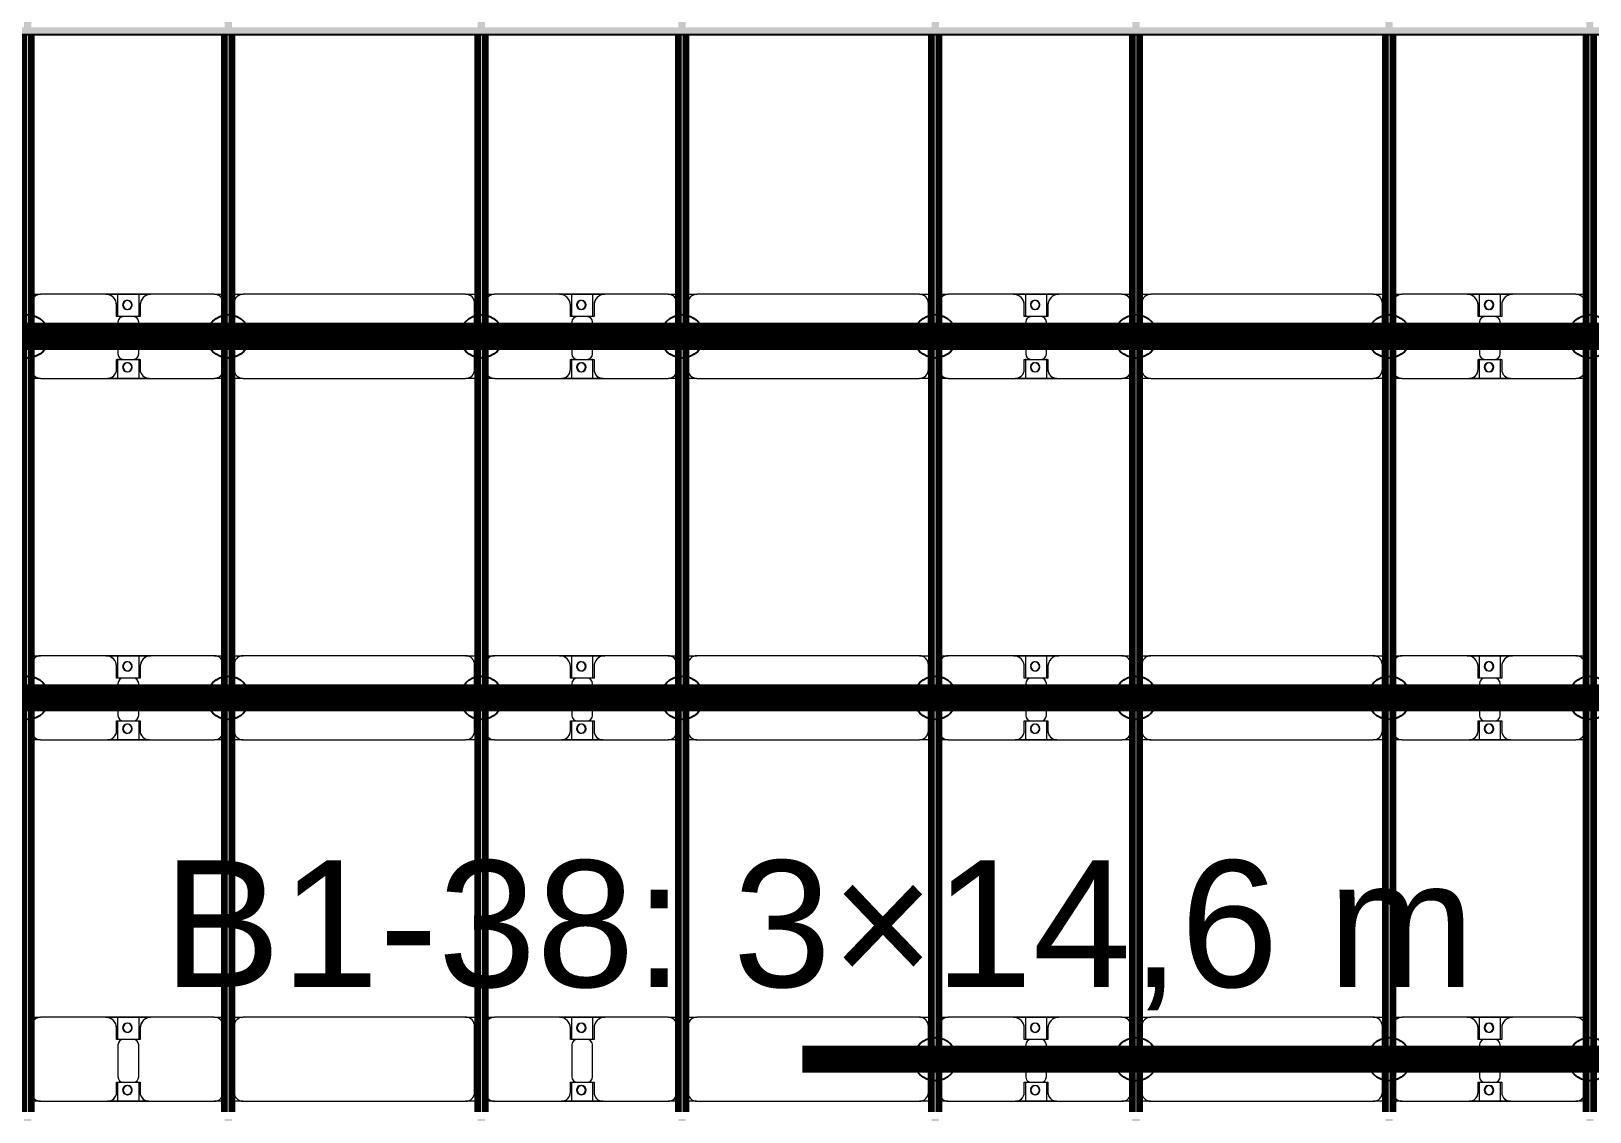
# Model space of a CAD drawing. Header units: millimetres. Extents: x -268744 to 115753, y -96240 to -10461.
# Drawn here: x 15320 to 23940, y -28607 to -22627 of the extents above; entities that cross this region are included whole.
import ezdxf

# ---------------------------------------------------------------- set-up
doc = ezdxf.new("R2010")
doc.units = ezdxf.units.MM
doc.layers.add('A-GENM', color=13, linetype='Continuous', lineweight=9)
doc.layers.add('S-BEAM', color=12, linetype='Continuous', lineweight=9)
doc.layers.add('GC-GHI CHU', color=2, linetype='Continuous')
doc.layers.add('GC-HOP 40x60 GIA CUONG', color=1, linetype='Continuous')
doc.styles.add('GC_VN', font='arial.ttf')

# ---------------------------------------------------------------- blocks, each defined once
blk = doc.blocks.new('Dầm C52 - Hộp 40x60-104813-KHUNG KẾT CẤU BÈ PIN 1')
at = {"layer": 'S-BEAM', "lineweight": 25}
blk.add_hatch(color=4, dxfattribs=at).paths.add_polyline_path([(-145811, -20), (145811, -20), (145811, 20), (-145811, 20)])
at = {"layer": 'S-BEAM', "color": 4, "lineweight": 25}
blk.add_line((145811, -20), (-145811, -20), dxfattribs=at)
blk = doc.blocks.new('Dai phao do pin - DẢI PHAO ĐỠ PIN-V100-KHUNG KẾT CẤU BÈ PIN 1')
at = {"layer": 'A-GENM', "color": 7}
for p, q in [((50917.6, 241.6), (50969.7, 241.6)), ((50917.6, 241.6), (50969.7, 241.6)), ((50919.7, 191.6), (50919.7, -173.4)), ((51329.7, 241.6), (50969.7, 241.6)), ((51329.7, 241.6), (51512.2, 241.6)), ((51512.2, 241.6), (51329.7, 241.6)), ((51389.7, 118.2), (51389.7, 181.6)), ((51397.8, 241.6), (51580.3, 241.6)), ((51397.8, 116.2), (51397.8, 241.6)), ((51580.3, 241.6), (51397.8, 241.6)), ((51512.2, 241.6), (51512.2, 116.2)), ((51520.3, 181.6), (51520.3, 118.2)), ((51930.3, 241.6), (51580.3, 241.6)), ((51930.3, 241.6), (51987.6, 241.6)), ((51930.3, 241.6), (51987.6, 241.6)), ((51980.3, -173.4), (51980.3, 191.6)), ((52027.6, 241.6), (52089.7, 241.6)), ((52027.6, 241.6), (52089.7, 241.6)), ((52039.7, 191.6), (52039.7, -173.4)), ((53320.3, 241.6), (52089.7, 241.6)), ((53320.3, 241.6), (53387.6, 241.6)), ((53320.3, 241.6), (53387.6, 241.6)), ((53370.3, -173.4), (53370.3, 191.6)), ((53427.6, 241.6), (53479.7, 241.6)), ((53427.6, 241.6), (53479.7, 241.6)), ((53429.7, 191.6), (53429.7, -173.4)), ((53839.7, 241.6), (53479.7, 241.6)), ((53839.7, 241.6), (54022.2, 241.6)), ((54022.2, 241.6), (53839.7, 241.6)), ((53899.7, 118.2), (53899.7, 181.6)), ((53907.8, 241.6), (54090.3, 241.6)), ((53907.8, 116.2), (53907.8, 241.6)), ((54090.3, 241.6), (53907.8, 241.6)), ((54022.2, 241.6), (54022.2, 116.2)), ((54030.3, 181.6), (54030.3, 118.2)), ((54440.3, 241.6), (54090.3, 241.6)), ((54440.3, 241.6), (54497.6, 241.6)), ((54440.3, 241.6), (54497.6, 241.6)), ((54490.3, -173.4), (54490.3, 191.6)), ((54537.6, 241.6), (54599.7, 241.6)), ((54537.6, 241.6), (54599.7, 241.6)), ((54549.7, 191.6), (54549.7, -173.4)), ((55830.3, 241.6), (54599.7, 241.6)), ((55830.3, 241.6), (55897.6, 241.6)), ((55830.3, 241.6), (55897.6, 241.6)), ((55880.3, -173.4), (55880.3, 191.6)), ((55937.6, 241.6), (55989.7, 241.6)), ((55937.6, 241.6), (55989.7, 241.6)), ((55939.7, 191.6), (55939.7, -173.4)), ((56349.7, 241.6), (55989.7, 241.6)), ((56349.7, 241.6), (56532.2, 241.6)), ((56532.2, 241.6), (56349.7, 241.6)), ((56409.7, 118.2), (56409.7, 181.6)), ((56417.8, 241.6), (56600.3, 241.6)), ((56417.8, 116.2), (56417.8, 241.6)), ((56600.3, 241.6), (56417.8, 241.6)), ((56532.2, 241.6), (56532.2, 116.2)), ((56540.3, 181.6), (56540.3, 118.2)), ((56950.3, 241.6), (56600.3, 241.6)), ((56950.3, 241.6), (57007.6, 241.6)), ((56950.3, 241.6), (57007.6, 241.6)), ((57000.3, -173.4), (57000.3, 191.6)), ((57047.6, 241.6), (57109.7, 241.6)), ((57047.6, 241.6), (57109.7, 241.6)), ((57059.7, 191.6), (57059.7, -173.4)), ((58340.3, 241.6), (57109.7, 241.6)), ((58340.3, 241.6), (58407.6, 241.6)), ((58340.3, 241.6), (58407.6, 241.6)), ((58390.3, -173.4), (58390.3, 191.6)), ((58447.6, 241.6), (58499.7, 241.6)), ((58447.6, 241.6), (58499.7, 241.6)), ((58449.7, 191.6), (58449.7, -173.4)), ((58859.7, 241.6), (58499.7, 241.6)), ((58859.7, 241.6), (59042.2, 241.6)), ((59042.2, 241.6), (58859.7, 241.6)), ((58919.7, 118.2), (58919.7, 181.6)), ((58927.8, 241.6), (59110.3, 241.6)), ((58927.8, 116.2), (58927.8, 241.6)), ((59110.3, 241.6), (58927.8, 241.6)), ((59042.2, 241.6), (59042.2, 116.2)), ((59050.3, 181.6), (59050.3, 118.2)), ((59460.3, 241.6), (59110.3, 241.6)), ((59460.3, 241.6), (59517.6, 241.6)), ((59460.3, 241.6), (59517.6, 241.6)), ((59510.3, -173.4), (59510.3, 191.6)), ((51482.2, 118.2), (51389.7, 118.2)), ((51397.8, 88.2), (51397.8, -88.2)), ((51520.3, 118.2), (51427.8, 118.2)), ((51512.2, -88.2), (51512.2, 88.2)), ((53992.2, 118.2), (53899.7, 118.2)), ((53907.8, 88.2), (53907.8, -88.2)), ((54030.3, 118.2), (53937.8, 118.2)), ((54022.2, -88.2), (54022.2, 88.2)), ((56502.2, 118.2), (56409.7, 118.2)), ((56417.8, 88.2), (56417.8, -88.2)), ((56540.3, 118.2), (56447.8, 118.2)), ((56532.2, -88.2), (56532.2, 88.2)), ((59012.2, 118.2), (58919.7, 118.2)), ((58927.8, 88.2), (58927.8, -88.2)), ((59050.3, 118.2), (58957.8, 118.2)), ((59042.2, -88.2), (59042.2, 88.2)), ((51389.7, -173.4), (51389.7, -118.2)), ((51389.7, -118.2), (51482.2, -118.2)), ((51397.8, -223.4), (51397.8, -116.2)), ((51427.8, -118.2), (51520.3, -118.2)), ((51512.2, -116.2), (51512.2, -223.4)), ((51520.3, -118.2), (51520.3, -173.4)), ((53899.7, -173.4), (53899.7, -118.2)), ((53899.7, -118.2), (53992.2, -118.2)), ((53907.8, -223.4), (53907.8, -116.2)), ((53937.8, -118.2), (54030.3, -118.2)), ((54022.2, -116.2), (54022.2, -223.4)), ((54030.3, -118.2), (54030.3, -173.4)), ((56409.7, -173.4), (56409.7, -118.2)), ((56409.7, -118.2), (56502.2, -118.2)), ((56417.8, -223.4), (56417.8, -116.2)), ((56447.8, -118.2), (56540.3, -118.2)), ((56532.2, -116.2), (56532.2, -223.4)), ((56540.3, -118.2), (56540.3, -173.4)), ((58919.7, -173.4), (58919.7, -118.2)), ((58919.7, -118.2), (59012.2, -118.2)), ((58927.8, -223.4), (58927.8, -116.2)), ((58957.8, -118.2), (59050.3, -118.2)), ((59042.2, -116.2), (59042.2, -223.4)), ((59050.3, -118.2), (59050.3, -173.4)), ((50969.7, -223.4), (50917.6, -223.4)), ((50969.7, -223.4), (50917.6, -223.4)), ((50969.7, -223.4), (51339.7, -223.4)), ((51512.2, -223.4), (51339.7, -223.4)), ((51339.7, -223.4), (51512.2, -223.4)), ((51570.3, -223.4), (51397.8, -223.4)), ((51397.8, -223.4), (51570.3, -223.4)), ((51570.3, -223.4), (51930.3, -223.4)), ((51987.6, -223.4), (51930.3, -223.4)), ((51987.6, -223.4), (51930.3, -223.4)), ((52089.7, -223.4), (52027.6, -223.4)), ((52089.7, -223.4), (52027.6, -223.4)), ((52089.7, -223.4), (53320.3, -223.4)), ((53387.6, -223.4), (53320.3, -223.4)), ((53387.6, -223.4), (53320.3, -223.4)), ((53479.7, -223.4), (53427.6, -223.4)), ((53479.7, -223.4), (53427.6, -223.4)), ((53479.7, -223.4), (53849.7, -223.4)), ((54022.2, -223.4), (53849.7, -223.4)), ((53849.7, -223.4), (54022.2, -223.4)), ((54080.3, -223.4), (53907.8, -223.4)), ((53907.8, -223.4), (54080.3, -223.4)), ((54080.3, -223.4), (54440.3, -223.4)), ((54497.6, -223.4), (54440.3, -223.4)), ((54497.6, -223.4), (54440.3, -223.4)), ((54599.7, -223.4), (54537.6, -223.4)), ((54599.7, -223.4), (54537.6, -223.4)), ((54599.7, -223.4), (55830.3, -223.4)), ((55897.6, -223.4), (55830.3, -223.4)), ((55897.6, -223.4), (55830.3, -223.4)), ((55989.7, -223.4), (55937.6, -223.4)), ((55989.7, -223.4), (55937.6, -223.4)), ((55989.7, -223.4), (56359.7, -223.4)), ((56532.2, -223.4), (56359.7, -223.4)), ((56359.7, -223.4), (56532.2, -223.4)), ((56590.3, -223.4), (56417.8, -223.4)), ((56417.8, -223.4), (56590.3, -223.4)), ((56590.3, -223.4), (56950.3, -223.4)), ((57007.6, -223.4), (56950.3, -223.4)), ((57007.6, -223.4), (56950.3, -223.4)), ((57109.7, -223.4), (57047.6, -223.4)), ((57109.7, -223.4), (57047.6, -223.4)), ((57109.7, -223.4), (58340.3, -223.4)), ((58407.6, -223.4), (58340.3, -223.4)), ((58407.6, -223.4), (58340.3, -223.4)), ((58499.7, -223.4), (58447.6, -223.4)), ((58499.7, -223.4), (58447.6, -223.4)), ((58499.7, -223.4), (58869.7, -223.4)), ((59042.2, -223.4), (58869.7, -223.4)), ((58869.7, -223.4), (59042.2, -223.4)), ((59100.3, -223.4), (58927.8, -223.4)), ((58927.8, -223.4), (59100.3, -223.4)), ((59100.3, -223.4), (59460.3, -223.4)), ((59517.6, -223.4), (59460.3, -223.4)), ((59517.6, -223.4), (59460.3, -223.4))]:
    blk.add_line(p, q, dxfattribs=at)
for centre, radius, start, end in [((50969.7, 191.6), 50, 90, 180), ((50969.7, 191.6), 50, 105, 180), ((51329.7, 181.6), 60, 0, 90), ((51329.7, 181.6), 60, 0, 60), ((51448.6, 183.2), 25, 360, 180), ((51448.6, 183.2), 25, 180, 0), ((51448.6, 183.2), 25, 360, 165), ((51451.4, 183.2), 25, 0, 180), ((51451.4, 183.2), 25, 90, 180), ((51451.4, 183.2), 25, 180, 0), ((51451.4, 183.2), 25, 180, 300), ((51448.6, 183.2), 25, 210, 360), ((51451.4, 183.2), 25, 15, 75), ((51451.4, 183.2), 25, 330, 345), ((51580.3, 181.6), 60, 90, 180), ((51580.3, 181.6), 60, 120, 180), ((51930.3, 191.6), 50, 0, 90), ((51930.3, 191.6), 50, 0, 75), ((52089.7, 191.6), 50, 90, 180), ((52089.7, 191.6), 50, 150, 180), ((52089.7, 191.6), 50, 105, 135), ((53320.3, 191.6), 50, 360, 90), ((53320.3, 191.6), 50, 60, 90), ((53320.3, 191.6), 50, 15, 30), ((53479.7, 191.6), 50, 90, 180), ((53479.7, 191.6), 50, 105, 180), ((53839.7, 181.6), 60, 0, 90), ((53839.7, 181.6), 60, 0, 60), ((53958.6, 183.2), 25, 360, 180), ((53958.6, 183.2), 25, 180, 360), ((53958.6, 183.2), 25, 360, 165), ((53961.4, 183.2), 25, 0, 180), ((53961.4, 183.2), 25, 90, 180), ((53961.4, 183.2), 25, 180, 0), ((53961.4, 183.2), 25, 180, 300), ((53958.6, 183.2), 25, 210, 360), ((53961.4, 183.2), 25, 15, 75), ((53961.4, 183.2), 25, 330, 345), ((54090.3, 181.6), 60, 90, 180), ((54090.3, 181.6), 60, 120, 180), ((54440.3, 191.6), 50, 0, 90), ((54440.3, 191.6), 50, 0, 75), ((54599.7, 191.6), 50, 90, 180), ((54599.7, 191.6), 50, 150, 180), ((54599.7, 191.6), 50, 105, 135), ((55830.3, 191.6), 50, 360, 90), ((55830.3, 191.6), 50, 60, 90), ((55830.3, 191.6), 50, 15, 30), ((55989.7, 191.6), 50, 90, 180), ((55989.7, 191.6), 50, 105, 180), ((56349.7, 181.6), 60, 0, 90), ((56349.7, 181.6), 60, 0, 60), ((56468.6, 183.2), 25, 360, 180), ((56468.6, 183.2), 25, 180, 360), ((56468.6, 183.2), 25, 360, 165), ((56471.4, 183.2), 25, 0, 180), ((56471.4, 183.2), 25, 90, 180), ((56471.4, 183.2), 25, 180, 0), ((56471.4, 183.2), 25, 180, 300), ((56468.6, 183.2), 25, 210, 360), ((56471.4, 183.2), 25, 15, 75), ((56471.4, 183.2), 25, 330, 345), ((56600.3, 181.6), 60, 90, 180), ((56600.3, 181.6), 60, 120, 180), ((56950.3, 191.6), 50, 0, 90), ((56950.3, 191.6), 50, 0, 75), ((57109.7, 191.6), 50, 90, 180), ((57109.7, 191.6), 50, 150, 180), ((57109.7, 191.6), 50, 105, 135), ((58340.3, 191.6), 50, 0, 90), ((58340.3, 191.6), 50, 60, 90), ((58340.3, 191.6), 50, 15, 30), ((58499.7, 191.6), 50, 90, 180), ((58499.7, 191.6), 50, 105, 180), ((58859.7, 181.6), 60, 0, 90), ((58859.7, 181.6), 60, 0, 60), ((58978.6, 183.2), 25, 360, 180), ((58978.6, 183.2), 25, 180, 0), ((58978.6, 183.2), 25, 360, 165), ((58981.4, 183.2), 25, 360, 180), ((58981.4, 183.2), 25, 90, 180), ((58981.4, 183.2), 25, 180, 0), ((58981.4, 183.2), 25, 180, 300), ((58978.6, 183.2), 25, 210, 0), ((58981.4, 183.2), 25, 15, 75), ((58981.4, 183.2), 25, 330, 345), ((59110.3, 181.6), 60, 90, 180), ((59110.3, 181.6), 60, 127.32683, 180), ((59460.3, 191.6), 50, 360, 90), ((59460.3, 191.6), 50, 360, 75), ((51427.8, 88.2), 30, 90, 180), ((51482.2, 88.2), 30, 0, 90), ((53937.8, 88.2), 30, 90, 180), ((53992.2, 88.2), 30, 0, 90), ((56447.8, 88.2), 30, 90, 180), ((56502.2, 88.2), 30, 0, 90), ((58957.8, 88.2), 30, 90, 180), ((59012.2, 88.2), 30, 360, 90), ((51427.8, -88.2), 30, 180, 270), ((51448.6, -161.8), 25, 360, 180), ((51448.6, -161.8), 25, 180, 0), ((51448.6, -161.8), 25, 105, 165), ((51448.6, -161.8), 25, 195, 360), ((51451.4, -161.8), 25, 0, 180), ((51451.4, -161.8), 25, 105, 180), ((51451.4, -161.8), 25, 180, 0), ((51451.4, -161.8), 25, 180, 270), ((51448.6, -161.8), 25, 360, 75), ((51451.4, -161.8), 25, 15, 75), ((51451.4, -161.8), 25, 285, 345), ((51482.2, -88.2), 30, 270, 0), ((53937.8, -88.2), 30, 180, 270), ((53958.6, -161.8), 25, 360, 180), ((53958.6, -161.8), 25, 180, 360), ((53958.6, -161.8), 25, 105, 165), ((53958.6, -161.8), 25, 195, 360), ((53961.4, -161.8), 25, 0, 180), ((53961.4, -161.8), 25, 105, 180), ((53961.4, -161.8), 25, 180, 0), ((53961.4, -161.8), 25, 180, 270), ((53958.6, -161.8), 25, 360, 75), ((53961.4, -161.8), 25, 15, 75), ((53961.4, -161.8), 25, 285, 345), ((53992.2, -88.2), 30, 270, 0), ((56447.8, -88.2), 30, 180, 270), ((56468.6, -161.8), 25, 360, 180), ((56468.6, -161.8), 25, 180, 0), ((56468.6, -161.8), 25, 105, 165), ((56468.6, -161.8), 25, 195, 0), ((56471.4, -161.8), 25, 0, 180), ((56471.4, -161.8), 25, 105, 180), ((56471.4, -161.8), 25, 180, 0), ((56471.4, -161.8), 25, 180, 270), ((56468.6, -161.8), 25, 360, 75), ((56471.4, -161.8), 25, 15, 75), ((56471.4, -161.8), 25, 285, 345), ((56502.2, -88.2), 30, 270, 0), ((58957.8, -88.2), 30, 180, 270), ((58978.6, -161.8), 25, 360, 180), ((58978.6, -161.8), 25, 180, 360), ((58978.6, -161.8), 25, 105, 165), ((58978.6, -161.8), 25, 195, 360), ((58981.4, -161.8), 25, 360, 180), ((58981.4, -161.8), 25, 105, 180), ((58981.4, -161.8), 25, 180, 0), ((58981.4, -161.8), 25, 180, 270), ((58978.6, -161.8), 25, 360, 75), ((58981.4, -161.8), 25, 15, 75), ((58981.4, -161.8), 25, 285, 345), ((59012.2, -88.2), 30, 270, 0), ((50969.7, -173.4), 50, 180, 270), ((50969.7, -173.4), 50, 180, 255), ((51339.7, -173.4), 50, 270, 360), ((51339.7, -173.4), 50, 285, 0), ((51570.3, -173.4), 50, 180, 270), ((51570.3, -173.4), 50, 180, 255), ((51930.3, -173.4), 50, 270, 0), ((51930.3, -173.4), 50, 285, 0), ((52089.7, -173.4), 50, 180, 270), ((52089.7, -173.4), 50, 180, 210), ((52089.7, -173.4), 50, 240, 270), ((53320.3, -173.4), 50, 270, 0), ((53320.3, -173.4), 50, 285, 300), ((53320.3, -173.4), 50, 330, 0), ((53479.7, -173.4), 50, 180, 270), ((53479.7, -173.4), 50, 180, 255), ((53849.7, -173.4), 50, 270, 360), ((53849.7, -173.4), 50, 285, 360), ((54080.3, -173.4), 50, 180, 270), ((54080.3, -173.4), 50, 180, 255), ((54440.3, -173.4), 50, 270, 360), ((54440.3, -173.4), 50, 285, 360), ((54599.7, -173.4), 50, 180, 270), ((54599.7, -173.4), 50, 180, 210), ((54599.7, -173.4), 50, 240, 270), ((55830.3, -173.4), 50, 270, 0), ((55830.3, -173.4), 50, 285, 300), ((55830.3, -173.4), 50, 330, 0), ((55989.7, -173.4), 50, 180, 270), ((55989.7, -173.4), 50, 180, 255), ((56359.7, -173.4), 50, 270, 360), ((56359.7, -173.4), 50, 285, 0), ((56590.3, -173.4), 50, 180, 270), ((56590.3, -173.4), 50, 180, 255), ((56950.3, -173.4), 50, 270, 0), ((56950.3, -173.4), 50, 285, 0), ((57109.7, -173.4), 50, 180, 270), ((57109.7, -173.4), 50, 180, 210), ((57109.7, -173.4), 50, 240, 270), ((58340.3, -173.4), 50, 270, 0), ((58340.3, -173.4), 50, 285, 300), ((58340.3, -173.4), 50, 330, 360), ((58499.7, -173.4), 50, 180, 270), ((58499.7, -173.4), 50, 180, 255), ((58869.7, -173.4), 50, 270, 0), ((58869.7, -173.4), 50, 285, 0), ((59100.3, -173.4), 50, 180, 270), ((59100.3, -173.4), 50, 180, 255), ((59460.3, -173.4), 50, 270, 360), ((59460.3, -173.4), 50, 285, 360)]:
    blk.add_arc(centre, radius, start, end, dxfattribs=at)
blk = doc.blocks.new('Dai phao do pin - DẢI PHAO ĐỠ PIN-V101-KHUNG KẾT CẤU BÈ PIN 1')
at = {"layer": 'A-GENM', "color": 7}
for p, q in [((50917.6, 241.6), (50969.7, 241.6)), ((50917.6, 241.6), (50969.7, 241.6)), ((50919.7, 191.6), (50919.7, -173.4)), ((51329.7, 241.6), (50969.7, 241.6)), ((51329.7, 241.6), (51512.2, 241.6)), ((51512.2, 241.6), (51329.7, 241.6)), ((51389.7, 118.2), (51389.7, 181.6)), ((51397.8, 241.6), (51580.3, 241.6)), ((51397.8, 116.2), (51397.8, 241.6)), ((51580.3, 241.6), (51397.8, 241.6)), ((51512.2, 241.6), (51512.2, 116.2)), ((51520.3, 181.6), (51520.3, 118.2)), ((51930.3, 241.6), (51580.3, 241.6)), ((51930.3, 241.6), (51987.6, 241.6)), ((51930.3, 241.6), (51987.6, 241.6)), ((51980.3, -173.4), (51980.3, 191.6)), ((52027.6, 241.6), (52089.7, 241.6)), ((52027.6, 241.6), (52089.7, 241.6)), ((52039.7, 191.6), (52039.7, -173.4)), ((53320.3, 241.6), (52089.7, 241.6)), ((53320.3, 241.6), (53387.6, 241.6)), ((53320.3, 241.6), (53387.6, 241.6)), ((53370.3, -173.4), (53370.3, 191.6)), ((53427.6, 241.6), (53479.7, 241.6)), ((53427.6, 241.6), (53479.7, 241.6)), ((53429.7, 191.6), (53429.7, -173.4)), ((53839.7, 241.6), (53479.7, 241.6)), ((53839.7, 241.6), (54022.2, 241.6)), ((54022.2, 241.6), (53839.7, 241.6)), ((53899.7, 118.2), (53899.7, 181.6)), ((53907.8, 241.6), (54090.3, 241.6)), ((53907.8, 116.2), (53907.8, 241.6)), ((54090.3, 241.6), (53907.8, 241.6)), ((54022.2, 241.6), (54022.2, 116.2)), ((54030.3, 181.6), (54030.3, 118.2)), ((54440.3, 241.6), (54090.3, 241.6)), ((54440.3, 241.6), (54497.6, 241.6)), ((54440.3, 241.6), (54497.6, 241.6)), ((54490.3, -173.4), (54490.3, 191.6)), ((54537.6, 241.6), (54599.7, 241.6)), ((54537.6, 241.6), (54599.7, 241.6)), ((54549.7, 191.6), (54549.7, -173.4)), ((55830.3, 241.6), (54599.7, 241.6)), ((55830.3, 241.6), (55897.6, 241.6)), ((55830.3, 241.6), (55897.6, 241.6)), ((55880.3, -173.4), (55880.3, 191.6)), ((55937.6, 241.6), (55989.7, 241.6)), ((55937.6, 241.6), (55989.7, 241.6)), ((55939.7, 191.6), (55939.7, -173.4)), ((56349.7, 241.6), (55989.7, 241.6)), ((56349.7, 241.6), (56532.2, 241.6)), ((56532.2, 241.6), (56349.7, 241.6)), ((56409.7, 118.2), (56409.7, 181.6)), ((56417.8, 241.6), (56600.3, 241.6)), ((56417.8, 116.2), (56417.8, 241.6)), ((56600.3, 241.6), (56417.8, 241.6)), ((56532.2, 241.6), (56532.2, 116.2)), ((56540.3, 181.6), (56540.3, 118.2)), ((56950.3, 241.6), (56600.3, 241.6)), ((56950.3, 241.6), (57007.6, 241.6)), ((56950.3, 241.6), (57007.6, 241.6)), ((57000.3, -173.4), (57000.3, 191.6)), ((57047.6, 241.6), (57109.7, 241.6)), ((57047.6, 241.6), (57109.7, 241.6)), ((57059.7, 191.6), (57059.7, -173.4)), ((58340.3, 241.6), (57109.7, 241.6)), ((58340.3, 241.6), (58407.6, 241.6)), ((58340.3, 241.6), (58407.6, 241.6)), ((58390.3, -173.4), (58390.3, 191.6)), ((58447.6, 241.6), (58499.7, 241.6)), ((58447.6, 241.6), (58499.7, 241.6)), ((58449.7, 191.6), (58449.7, -173.4)), ((58859.7, 241.6), (58499.7, 241.6)), ((58859.7, 241.6), (59042.2, 241.6)), ((59042.2, 241.6), (58859.7, 241.6)), ((58919.7, 118.2), (58919.7, 181.6)), ((58927.8, 241.6), (59110.3, 241.6)), ((58927.8, 116.2), (58927.8, 241.6)), ((59110.3, 241.6), (58927.8, 241.6)), ((59042.2, 241.6), (59042.2, 116.2)), ((59050.3, 181.6), (59050.3, 118.2)), ((59460.3, 241.6), (59110.3, 241.6)), ((59460.3, 241.6), (59517.6, 241.6)), ((59460.3, 241.6), (59517.6, 241.6)), ((59510.3, -173.4), (59510.3, 191.6)), ((51482.2, 118.2), (51389.7, 118.2)), ((51397.8, 88.2), (51397.8, -88.2)), ((51520.3, 118.2), (51427.8, 118.2)), ((51512.2, -88.2), (51512.2, 88.2)), ((53992.2, 118.2), (53899.7, 118.2)), ((53907.8, 88.2), (53907.8, -88.2)), ((54030.3, 118.2), (53937.8, 118.2)), ((54022.2, -88.2), (54022.2, 88.2)), ((56502.2, 118.2), (56409.7, 118.2)), ((56417.8, 88.2), (56417.8, -88.2)), ((56540.3, 118.2), (56447.8, 118.2)), ((56532.2, -88.2), (56532.2, 88.2)), ((59012.2, 118.2), (58919.7, 118.2)), ((58927.8, 88.2), (58927.8, -88.2)), ((59050.3, 118.2), (58957.8, 118.2)), ((59042.2, -88.2), (59042.2, 88.2)), ((51389.7, -173.4), (51389.7, -118.2)), ((51389.7, -118.2), (51482.2, -118.2)), ((51397.8, -223.4), (51397.8, -116.2)), ((51427.8, -118.2), (51520.3, -118.2)), ((51512.2, -116.2), (51512.2, -223.4)), ((51520.3, -118.2), (51520.3, -173.4)), ((53899.7, -173.4), (53899.7, -118.2)), ((53899.7, -118.2), (53992.2, -118.2)), ((53907.8, -223.4), (53907.8, -116.2)), ((53937.8, -118.2), (54030.3, -118.2)), ((54022.2, -116.2), (54022.2, -223.4)), ((54030.3, -118.2), (54030.3, -173.4)), ((56409.7, -173.4), (56409.7, -118.2)), ((56409.7, -118.2), (56502.2, -118.2)), ((56417.8, -223.4), (56417.8, -116.2)), ((56447.8, -118.2), (56540.3, -118.2)), ((56532.2, -116.2), (56532.2, -223.4)), ((56540.3, -118.2), (56540.3, -173.4)), ((58919.7, -173.4), (58919.7, -118.2)), ((58919.7, -118.2), (59012.2, -118.2)), ((58927.8, -223.4), (58927.8, -116.2)), ((58957.8, -118.2), (59050.3, -118.2)), ((59042.2, -116.2), (59042.2, -223.4)), ((59050.3, -118.2), (59050.3, -173.4)), ((50969.7, -223.4), (50917.6, -223.4)), ((50969.7, -223.4), (50917.6, -223.4)), ((50969.7, -223.4), (51339.7, -223.4)), ((51512.2, -223.4), (51339.7, -223.4)), ((51339.7, -223.4), (51512.2, -223.4)), ((51570.3, -223.4), (51397.8, -223.4)), ((51397.8, -223.4), (51570.3, -223.4)), ((51570.3, -223.4), (51930.3, -223.4)), ((51987.6, -223.4), (51930.3, -223.4)), ((51987.6, -223.4), (51930.3, -223.4)), ((52089.7, -223.4), (52027.6, -223.4)), ((52089.7, -223.4), (52027.6, -223.4)), ((52089.7, -223.4), (53320.3, -223.4)), ((53387.6, -223.4), (53320.3, -223.4)), ((53387.6, -223.4), (53320.3, -223.4)), ((53479.7, -223.4), (53427.6, -223.4)), ((53479.7, -223.4), (53427.6, -223.4)), ((53479.7, -223.4), (53849.7, -223.4)), ((54022.2, -223.4), (53849.7, -223.4)), ((53849.7, -223.4), (54022.2, -223.4)), ((54080.3, -223.4), (53907.8, -223.4)), ((53907.8, -223.4), (54080.3, -223.4)), ((54080.3, -223.4), (54440.3, -223.4)), ((54497.6, -223.4), (54440.3, -223.4)), ((54497.6, -223.4), (54440.3, -223.4)), ((54599.7, -223.4), (54537.6, -223.4)), ((54599.7, -223.4), (54537.6, -223.4)), ((54599.7, -223.4), (55830.3, -223.4)), ((55897.6, -223.4), (55830.3, -223.4)), ((55897.6, -223.4), (55830.3, -223.4)), ((55989.7, -223.4), (55937.6, -223.4)), ((55989.7, -223.4), (55937.6, -223.4)), ((55989.7, -223.4), (56359.7, -223.4)), ((56532.2, -223.4), (56359.7, -223.4)), ((56359.7, -223.4), (56532.2, -223.4)), ((56590.3, -223.4), (56417.8, -223.4)), ((56417.8, -223.4), (56590.3, -223.4)), ((56590.3, -223.4), (56950.3, -223.4)), ((57007.6, -223.4), (56950.3, -223.4)), ((57007.6, -223.4), (56950.3, -223.4)), ((57109.7, -223.4), (57047.6, -223.4)), ((57109.7, -223.4), (57047.6, -223.4)), ((57109.7, -223.4), (58340.3, -223.4)), ((58407.6, -223.4), (58340.3, -223.4)), ((58407.6, -223.4), (58340.3, -223.4)), ((58499.7, -223.4), (58447.6, -223.4)), ((58499.7, -223.4), (58447.6, -223.4)), ((58499.7, -223.4), (58869.7, -223.4)), ((59042.2, -223.4), (58869.7, -223.4)), ((58869.7, -223.4), (59042.2, -223.4)), ((59100.3, -223.4), (58927.8, -223.4)), ((58927.8, -223.4), (59100.3, -223.4)), ((59100.3, -223.4), (59460.3, -223.4)), ((59517.6, -223.4), (59460.3, -223.4)), ((59517.6, -223.4), (59460.3, -223.4))]:
    blk.add_line(p, q, dxfattribs=at)
for centre, radius, start, end in [((50969.7, 191.6), 50, 90, 180), ((50969.7, 191.6), 50, 105, 180), ((51329.7, 181.6), 60, 0, 90), ((51329.7, 181.6), 60, 0, 60), ((51448.6, 183.2), 25, 360, 180), ((51448.6, 183.2), 25, 180, 0), ((51448.6, 183.2), 25, 360, 165), ((51451.4, 183.2), 25, 0, 180), ((51451.4, 183.2), 25, 90, 180), ((51451.4, 183.2), 25, 180, 0), ((51451.4, 183.2), 25, 180, 300), ((51448.6, 183.2), 25, 210, 360), ((51451.4, 183.2), 25, 15, 75), ((51451.4, 183.2), 25, 330, 345), ((51580.3, 181.6), 60, 90, 180), ((51580.3, 181.6), 60, 120, 180), ((51930.3, 191.6), 50, 0, 90), ((51930.3, 191.6), 50, 0, 75), ((52089.7, 191.6), 50, 90, 180), ((52089.7, 191.6), 50, 150, 180), ((52089.7, 191.6), 50, 105, 135), ((53320.3, 191.6), 50, 360, 90), ((53320.3, 191.6), 50, 60, 90), ((53320.3, 191.6), 50, 15, 30), ((53479.7, 191.6), 50, 90, 180), ((53479.7, 191.6), 50, 105, 180), ((53839.7, 181.6), 60, 0, 90), ((53839.7, 181.6), 60, 0, 60), ((53958.6, 183.2), 25, 360, 180), ((53958.6, 183.2), 25, 180, 360), ((53958.6, 183.2), 25, 360, 165), ((53961.4, 183.2), 25, 0, 180), ((53961.4, 183.2), 25, 90, 180), ((53961.4, 183.2), 25, 180, 0), ((53961.4, 183.2), 25, 180, 300), ((53958.6, 183.2), 25, 210, 360), ((53961.4, 183.2), 25, 15, 75), ((53961.4, 183.2), 25, 330, 345), ((54090.3, 181.6), 60, 90, 180), ((54090.3, 181.6), 60, 120, 180), ((54440.3, 191.6), 50, 0, 90), ((54440.3, 191.6), 50, 0, 75), ((54599.7, 191.6), 50, 90, 180), ((54599.7, 191.6), 50, 150, 180), ((54599.7, 191.6), 50, 105, 135), ((55830.3, 191.6), 50, 360, 90), ((55830.3, 191.6), 50, 60, 90), ((55830.3, 191.6), 50, 15, 30), ((55989.7, 191.6), 50, 90, 180), ((55989.7, 191.6), 50, 105, 180), ((56349.7, 181.6), 60, 0, 90), ((56349.7, 181.6), 60, 0, 60), ((56468.6, 183.2), 25, 360, 180), ((56468.6, 183.2), 25, 180, 360), ((56468.6, 183.2), 25, 360, 165), ((56471.4, 183.2), 25, 0, 180), ((56471.4, 183.2), 25, 90, 180), ((56471.4, 183.2), 25, 180, 0), ((56471.4, 183.2), 25, 180, 300), ((56468.6, 183.2), 25, 210, 360), ((56471.4, 183.2), 25, 15, 75), ((56471.4, 183.2), 25, 330, 345), ((56600.3, 181.6), 60, 90, 180), ((56600.3, 181.6), 60, 120, 180), ((56950.3, 191.6), 50, 0, 90), ((56950.3, 191.6), 50, 0, 75), ((57109.7, 191.6), 50, 90, 180), ((57109.7, 191.6), 50, 150, 180), ((57109.7, 191.6), 50, 105, 135), ((58340.3, 191.6), 50, 0, 90), ((58340.3, 191.6), 50, 60, 90), ((58340.3, 191.6), 50, 15, 30), ((58499.7, 191.6), 50, 90, 180), ((58499.7, 191.6), 50, 105, 180), ((58859.7, 181.6), 60, 0, 90), ((58859.7, 181.6), 60, 0, 60), ((58978.6, 183.2), 25, 360, 180), ((58978.6, 183.2), 25, 180, 0), ((58978.6, 183.2), 25, 360, 165), ((58981.4, 183.2), 25, 360, 180), ((58981.4, 183.2), 25, 90, 180), ((58981.4, 183.2), 25, 180, 0), ((58981.4, 183.2), 25, 180, 300), ((58978.6, 183.2), 25, 210, 0), ((58981.4, 183.2), 25, 15, 75), ((58981.4, 183.2), 25, 330, 345), ((59110.3, 181.6), 60, 90, 180), ((59110.3, 181.6), 60, 127.32683, 180), ((59460.3, 191.6), 50, 360, 90), ((59460.3, 191.6), 50, 360, 75), ((51427.8, 88.2), 30, 90, 180), ((51482.2, 88.2), 30, 0, 90), ((53937.8, 88.2), 30, 90, 180), ((53992.2, 88.2), 30, 0, 90), ((56447.8, 88.2), 30, 90, 180), ((56502.2, 88.2), 30, 0, 90), ((58957.8, 88.2), 30, 90, 180), ((59012.2, 88.2), 30, 360, 90), ((51427.8, -88.2), 30, 180, 270), ((51448.6, -161.8), 25, 360, 180), ((51448.6, -161.8), 25, 180, 0), ((51448.6, -161.8), 25, 105, 165), ((51448.6, -161.8), 25, 195, 360), ((51451.4, -161.8), 25, 0, 180), ((51451.4, -161.8), 25, 105, 180), ((51451.4, -161.8), 25, 180, 0), ((51451.4, -161.8), 25, 180, 270), ((51448.6, -161.8), 25, 360, 75), ((51451.4, -161.8), 25, 15, 75), ((51451.4, -161.8), 25, 285, 345), ((51482.2, -88.2), 30, 270, 0), ((53937.8, -88.2), 30, 180, 270), ((53958.6, -161.8), 25, 360, 180), ((53958.6, -161.8), 25, 180, 360), ((53958.6, -161.8), 25, 105, 165), ((53958.6, -161.8), 25, 195, 360), ((53961.4, -161.8), 25, 0, 180), ((53961.4, -161.8), 25, 105, 180), ((53961.4, -161.8), 25, 180, 0), ((53961.4, -161.8), 25, 180, 270), ((53958.6, -161.8), 25, 360, 75), ((53961.4, -161.8), 25, 15, 75), ((53961.4, -161.8), 25, 285, 345), ((53992.2, -88.2), 30, 270, 0), ((56447.8, -88.2), 30, 180, 270), ((56468.6, -161.8), 25, 360, 180), ((56468.6, -161.8), 25, 180, 0), ((56468.6, -161.8), 25, 105, 165), ((56468.6, -161.8), 25, 195, 0), ((56471.4, -161.8), 25, 0, 180), ((56471.4, -161.8), 25, 105, 180), ((56471.4, -161.8), 25, 180, 0), ((56471.4, -161.8), 25, 180, 270), ((56468.6, -161.8), 25, 360, 75), ((56471.4, -161.8), 25, 15, 75), ((56471.4, -161.8), 25, 285, 345), ((56502.2, -88.2), 30, 270, 0), ((58957.8, -88.2), 30, 180, 270), ((58978.6, -161.8), 25, 360, 180), ((58978.6, -161.8), 25, 180, 360), ((58978.6, -161.8), 25, 105, 165), ((58978.6, -161.8), 25, 195, 360), ((58981.4, -161.8), 25, 360, 180), ((58981.4, -161.8), 25, 105, 180), ((58981.4, -161.8), 25, 180, 0), ((58981.4, -161.8), 25, 180, 270), ((58978.6, -161.8), 25, 360, 75), ((58981.4, -161.8), 25, 15, 75), ((58981.4, -161.8), 25, 285, 345), ((59012.2, -88.2), 30, 270, 0), ((50969.7, -173.4), 50, 180, 270), ((50969.7, -173.4), 50, 180, 255), ((51339.7, -173.4), 50, 270, 360), ((51339.7, -173.4), 50, 285, 0), ((51570.3, -173.4), 50, 180, 270), ((51570.3, -173.4), 50, 180, 255), ((51930.3, -173.4), 50, 270, 0), ((51930.3, -173.4), 50, 285, 0), ((52089.7, -173.4), 50, 180, 270), ((52089.7, -173.4), 50, 180, 210), ((52089.7, -173.4), 50, 240, 270), ((53320.3, -173.4), 50, 270, 0), ((53320.3, -173.4), 50, 285, 300), ((53320.3, -173.4), 50, 330, 0), ((53479.7, -173.4), 50, 180, 270), ((53479.7, -173.4), 50, 180, 255), ((53849.7, -173.4), 50, 270, 360), ((53849.7, -173.4), 50, 285, 360), ((54080.3, -173.4), 50, 180, 270), ((54080.3, -173.4), 50, 180, 255), ((54440.3, -173.4), 50, 270, 360), ((54440.3, -173.4), 50, 285, 360), ((54599.7, -173.4), 50, 180, 270), ((54599.7, -173.4), 50, 180, 210), ((54599.7, -173.4), 50, 240, 270), ((55830.3, -173.4), 50, 270, 0), ((55830.3, -173.4), 50, 285, 300), ((55830.3, -173.4), 50, 330, 0), ((55989.7, -173.4), 50, 180, 270), ((55989.7, -173.4), 50, 180, 255), ((56359.7, -173.4), 50, 270, 360), ((56359.7, -173.4), 50, 285, 0), ((56590.3, -173.4), 50, 180, 270), ((56590.3, -173.4), 50, 180, 255), ((56950.3, -173.4), 50, 270, 0), ((56950.3, -173.4), 50, 285, 0), ((57109.7, -173.4), 50, 180, 270), ((57109.7, -173.4), 50, 180, 210), ((57109.7, -173.4), 50, 240, 270), ((58340.3, -173.4), 50, 270, 0), ((58340.3, -173.4), 50, 285, 300), ((58340.3, -173.4), 50, 330, 360), ((58499.7, -173.4), 50, 180, 270), ((58499.7, -173.4), 50, 180, 255), ((58869.7, -173.4), 50, 270, 0), ((58869.7, -173.4), 50, 285, 0), ((59100.3, -173.4), 50, 180, 270), ((59100.3, -173.4), 50, 180, 255), ((59460.3, -173.4), 50, 270, 360), ((59460.3, -173.4), 50, 285, 360)]:
    blk.add_arc(centre, radius, start, end, dxfattribs=at)
blk = doc.blocks.new('Dầm C52 - Dầm C52-102503-KHUNG KẾT CẤU BÈ PIN 1')
at = {"layer": 'S-BEAM', "lineweight": 140}
h = blk.add_hatch(color=1, dxfattribs=at)
h.paths.add_polyline_path([(-25480.9, 20), (-25480.9, -20), (-25440.9, -20), (-25440.9, 20)])
h.paths.add_polyline_path([(-25400.9, 20), (-25400.9, -20), (-19440.9, -20), (-19443, 20), (-24983.5, 20)])
h.paths.add_polyline_path([(-19400.9, 20), (-19400.9, -20), (-13440.9, -20), (-13440.9, 20), (-17596.2, 20)])
h.paths.add_polyline_path([(-13400.9, -20), (-7440.9, -20), (-7440.9, 20), (-13400.9, 20)])
h.paths.add_polyline_path([(-7400.9, -20), (-1440.9, -20), (-1440.9, 20), (-7400.9, 20)])
h.paths.add_polyline_path([(-1400.9, -20), (4559.1, -20), (4559.1, 20), (-1400.9, 20)])
h.paths.add_polyline_path([(4599.1, -20), (10559.1, -20), (10559.1, 20), (4599.1, 20)])
h.paths.add_polyline_path([(10599.1, 20), (10599.1, -20), (16559.1, -20), (16559.1, 20), (11952.8, 20)])
h.paths.add_polyline_path([(16599.1, -20), (22559.1, -20), (22559.1, 20), (16599.1, 20)])
h.paths.add_polyline_path([(22599.1, -20), (25259.1, -20), (25259.1, 20), (22599.1, 20)])
h.paths.add_polyline_path([(25299.1, -20), (25441.8, -20), (25441.8, 20), (25299.1, 20)])
at = {"layer": 'S-BEAM', "color": 1, "lineweight": 140}
for p, q in [((16599.1, 20), (22559.1, 20)), ((22559.1, -20), (16599.1, -20))]:
    blk.add_line(p, q, dxfattribs=at)
blk = doc.blocks.new('Dầm C52 - Dầm C52-V2-KHUNG KẾT CẤU BÈ PIN 1')
at = {"layer": 'S-BEAM', "lineweight": 140}
h = blk.add_hatch(color=1, dxfattribs=at)
h.paths.add_polyline_path([(-25480.9, 20), (-25480.9, -20), (-25440.9, -20), (-25440.9, 20)])
h.paths.add_polyline_path([(-25400.9, 20), (-25400.9, -20), (-19440.9, -20), (-19443, 20), (-24983.5, 20)])
h.paths.add_polyline_path([(-19400.9, 20), (-19400.9, -20), (-13440.9, -20), (-13440.9, 20), (-18519.6, 20)])
h.paths.add_polyline_path([(-13400.9, -20), (-7440.9, -20), (-7440.9, 20), (-13400.9, 20)])
h.paths.add_polyline_path([(-7400.9, 20), (-7400.9, -20), (-1440.9, -20), (-1440.9, 20), (-6515.3, 20)])
h.paths.add_polyline_path([(-1400.9, 20), (-1400.9, -20), (4559.1, -20), (4559.1, 20), (-974.9, 20)])
h.paths.add_polyline_path([(4599.1, -20), (10559.1, -20), (10559.1, 20), (4599.1, 20)])
h.paths.add_polyline_path([(10599.1, -20), (16559.1, -20), (16559.1, 20), (10599.1, 20)])
h.paths.add_polyline_path([(16599.1, 20), (16599.1, -20), (22559.1, -20), (22559.1, 20), (17493.2, 20)])
h.paths.add_polyline_path([(22599.1, 20), (22599.1, -20), (25259.1, -20), (25259.1, 20), (23033.7, 20)])
h.paths.add_polyline_path([(25299.1, -20), (25480.9, -20), (25480.9, 20), (25299.1, 20)])
at = {"layer": 'S-BEAM', "color": 1, "lineweight": 140}
for p, q in [((16599.1, 20), (22559.1, 20)), ((22559.1, -20), (16599.1, -20))]:
    blk.add_line(p, q, dxfattribs=at)
blk = doc.blocks.new('be pin 1_rvt-1-KHUNG KẾT CẤU BÈ PIN 1')
at = {"layer": 'A-GENM', "lineweight": 9}
for name, p in [('Dai phao do pin - DẢI PHAO ĐỠ PIN-V101-KHUNG KẾT CẤU BÈ PIN 1', (-35598.1, -24324.7)), ('Dai phao do pin - DẢI PHAO ĐỠ PIN-V100-KHUNG KẾT CẤU BÈ PIN 1', (-35598.1, -26324.7)), ('Dai phao do pin - DẢI PHAO ĐỠ PIN-V100-KHUNG KẾT CẤU BÈ PIN 1', (-35598.1, -28324.7))]:
    blk.add_blockref(name, p, dxfattribs=at)
at = {"layer": 'S-BEAM', "lineweight": 9, "rotation": 90.00000000032618}
for name, p in [('Dầm C52 - Dầm C52-V2-KHUNG KẾT CẤU BÈ PIN 1', (16409.5, -45205.6)), ('Dầm C52 - Dầm C52-V2-KHUNG KẾT CẤU BÈ PIN 1', (18919.5, -45205.6)), ('Dầm C52 - Dầm C52-V2-KHUNG KẾT CẤU BÈ PIN 1', (21429.5, -45205.6)), ('Dầm C52 - Dầm C52-V2-KHUNG KẾT CẤU BÈ PIN 1', (23939.5, -45205.6)), ('Dầm C52 - Dầm C52-102503-KHUNG KẾT CẤU BÈ PIN 1', (15299.5, -45205.6)), ('Dầm C52 - Dầm C52-102503-KHUNG KẾT CẤU BÈ PIN 1', (17809.5, -45205.6)), ('Dầm C52 - Dầm C52-102503-KHUNG KẾT CẤU BÈ PIN 1', (20319.5, -45205.6)), ('Dầm C52 - Dầm C52-102503-KHUNG KẾT CẤU BÈ PIN 1', (22829.5, -45205.6))]:
    blk.add_blockref(name, p, dxfattribs=at)
at = {"layer": 'S-BEAM', "lineweight": 9}
blk.add_blockref('Dầm C52 - Hộp 40x60-104813-KHUNG KẾT CẤU BÈ PIN 1', (-110896.7, -22626.5), dxfattribs=at)

msp = doc.modelspace()

# ---------------------------------------------------------------- linework, layer by layer
at = {"layer": 'GC-HOP 40x60 GIA CUONG', "const_width": 150}
for points in [[(11772.1, -24315.6), (26323.3, -24315.6)], [(11772.1, -26315.6), (26323.3, -26315.6)], [(19584.7, -28315.6), (34584.7, -28315.6)]]:
    msp.add_lwpolyline(points, dxfattribs=at)
at = {"layer": 'GC-HOP 40x60 GIA CUONG'}
for centre in [(15299.5, -24315.6), (16409.5, -24315.6), (17809.5, -24315.6), (18919.5, -24315.6), (20319.5, -24315.6), (21429.5, -24315.6), (22829.5, -24315.6), (23939.5, -24315.6), (15299.5, -26315.6), (16409.5, -26315.6), (17809.5, -26315.6), (18919.5, -26315.6), (20319.5, -26315.6), (21429.5, -26315.6), (22829.5, -26315.6), (23939.5, -26315.6), (20319.5, -28315.6), (21429.5, -28315.6), (22829.5, -28315.6), (23939.5, -28315.6)]:
    msp.add_circle(centre, 120, dxfattribs=at)

# ---------------------------------------------------------------- block references
at = {"lineweight": 5}
msp.add_blockref('be pin 1_rvt-1-KHUNG KẾT CẤU BÈ PIN 1', (0, 0), dxfattribs=at)

# ---------------------------------------------------------------- texts
at = {"layer": 'GC-GHI CHU', "style": 'GC_VN'}
msp.add_text('B1-38: 3×14,6 m', height=700, dxfattribs=at).set_placement((16047.7, -27915.6))

doc.saveas('drawing.dxf')
